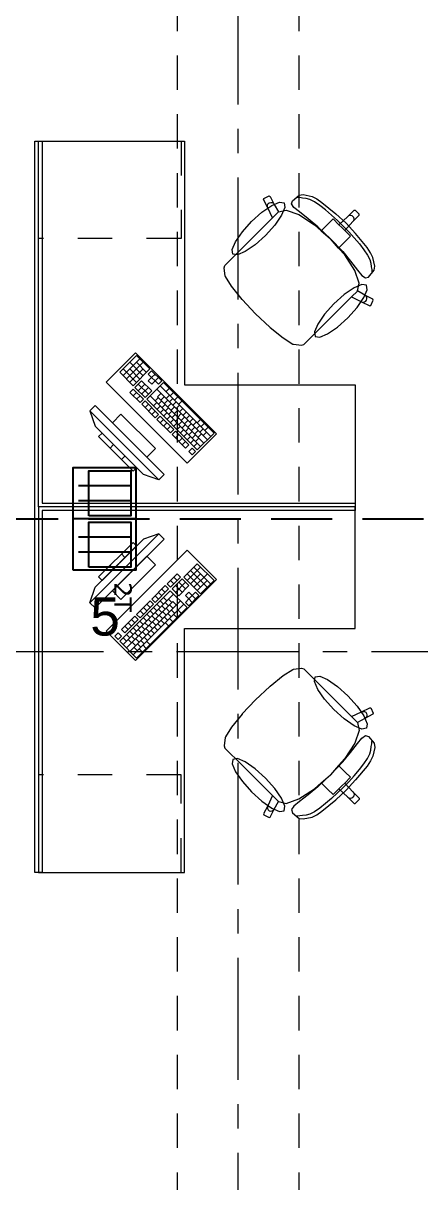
# Model space of a CAD drawing. Header units: inches. Extents: x -19 to 5698, y -728 to 92.
# Drawn here: x 114.937 to 116.57, y 32.227 to 36.984 of the extents above; entities that cross this region are included whole.
import ezdxf

# ---------------------------------------------------------------- set-up
doc = ezdxf.new("R2010")
doc.units = ezdxf.units.IN
doc.header["$MEASUREMENT"] = 0
for name, pattern in [('HIDDEN', [0.375, 0.25, -0.125]), ('Hidden Line', [0.195611, 0.141111, -0.0545]), ('Punto & Raya', [0.65, 0.5, -0.075, 0, -0.075]), ('Rayas', [0.282222, 0.141111, -0.141111])]:
    doc.linetypes.add(name, pattern=pattern)
doc.layers.get('0').update_dxf_attribs({"color": 61})
doc.layers.add('00 conduct tomacorr', color=120, linetype='HIDDEN', lineweight=30)
doc.layers.add('00 IE LUZ EMERGENCIA', color=253, linetype='Continuous', lineweight=0)
for name, color, linetype in [('02 _ ARQ _ ALB _ Ejes Generales', 251, 'Continuous'), ('08 _ STR _ EXT _ 09 Vigas', 251, 'Continuous'), ('Interior - Mobiliario', 7, 'Continuous'), ('Marcador - Secciones', 7, 'Continuous')]:
    doc.layers.add(name, color=color, linetype=linetype)
doc.styles.add('Annotative', font='arial.ttf')

# ---------------------------------------------------------------- blocks, each defined once
blk = doc.blocks.new('CAJA POP UP 6 MODULOS')
at = {"layer": '00 conduct tomacorr', "linetype": 'Continuous'}
for p, q in [((-0.095, -0.165), (-0.095, -0.0151)), ((-0.052, -0.165), (-0.052, -0.0151)), ((0.052, -0.165), (0.052, -0.0151)), ((0.095, -0.165), (0.095, -0.0151)), ((0, -0.165), (0, -0.18))]:
    blk.add_line(p, q, dxfattribs=at)
for points in [[(-0.147, 0), (0.147, 0), (0.147, -0.18), (-0.147, -0.18)], [(0, 0), (0.147, 0), (0.147, -0.18), (0, -0.18)]]:
    blk.add_lwpolyline(points, close=True, dxfattribs=at)
for points in [[(-0.138, -0.045), (-0.009, -0.045), (-0.009, -0.165), (-0.138, -0.165), (-0.138, -0.045)], [(0.009, -0.045), (0.138, -0.045), (0.138, -0.165), (0.009, -0.165), (0.009, -0.045)]]:
    blk.add_lwpolyline(points, dxfattribs=at)
at = {"color": 1, "insert": (-0.1807, -0.168), "char_height": 0.05, "attachment_point": 1, "rotation": 180}
blk.add_mtext_dynamic_manual_height_columns('{\\fVerdana|b0|i0|c0|p34;2T}', width=0.000481, gutter_width=0.1561, heights=[0], dxfattribs=at)

msp = doc.modelspace()

# ---------------------------------------------------------------- linework, layer by layer
at = {"layer": '00 conduct tomacorr'}
msp.add_line((107.3299, 34.95), (121.1157, 34.95), dxfattribs=at)
at = {"layer": '02 _ ARQ _ ALB _ Ejes Generales', "color": 251, "linetype": 'Punto & Raya', "lineweight": 13, "true_color": 0x636466}
msp.add_line((115.82, 3.05), (115.82, 44.9), dxfattribs=at)
at = {"layer": '08 _ STR _ EXT _ 09 Vigas', "color": 251, "linetype": 'Hidden Line', "lineweight": 13, "true_color": 0x636466}
for p, q in [((115.57, 30.2), (115.57, 39.4)), ((116.07, 30.2), (116.07, 39.4))]:
    msp.add_line(p, q, dxfattribs=at)
at = {"layer": 'Interior - Mobiliario', "color": 175, "linetype": 'Continuous', "lineweight": 13}
for p, q in [((114.9848, 36.5), (115.0148, 36.5)), ((114.9848, 35.015), (114.9848, 36.5)), ((115.0148, 36.5), (115.0148, 35.015)), ((115.924, 36.2598), (115.9253, 36.2638)), ((115.9409, 36.2267), (115.924, 36.2598)), ((115.9253, 36.2638), (115.9466, 36.2747)), ((115.9428, 36.2433), (115.9474, 36.2469)), ((115.9466, 36.2747), (115.9507, 36.2733)), ((115.9474, 36.2469), (115.953, 36.2484)), ((115.9507, 36.2733), (115.9677, 36.2402)), ((115.953, 36.2484), (115.9589, 36.2477)), ((115.9589, 36.2477), (115.964, 36.2448)), ((115.964, 36.2448), (115.9677, 36.2402)), ((116.0386, 36.2424), (116.042, 36.2553)), ((116.042, 36.2553), (116.0699, 36.2785)), ((116.0646, 36.2689), (116.0601, 36.2697)), ((116.0727, 36.2681), (116.0646, 36.2689)), ((116.0699, 36.2785), (116.0867, 36.2804)), ((116.0834, 36.266), (116.0727, 36.2681)), ((116.0988, 36.2649), (116.0834, 36.266)), ((116.0867, 36.2804), (116.1228, 36.2726)), ((116.1136, 36.261), (116.0988, 36.2649)), ((116.1324, 36.251), (116.1136, 36.261)), ((116.1228, 36.2726), (116.142, 36.2636)), ((116.1542, 36.2362), (116.1324, 36.251)), ((116.142, 36.2636), (116.1637, 36.2487)), ((116.1637, 36.2487), (116.2204, 36.2019)), ((115.9393, 36.2324), (115.94, 36.2382)), ((115.9409, 36.2267), (115.9393, 36.2324)), ((115.94, 36.2382), (115.9428, 36.2433)), ((115.9605, 36.1849), (115.9409, 36.2267)), ((115.9847, 36.2092), (115.9605, 36.1849)), ((115.9677, 36.2402), (115.985, 36.2092)), ((115.9847, 36.2092), (115.985, 36.2092)), ((115.985, 36.2092), (116.0169, 36.2167)), ((116.0169, 36.2167), (116.0689, 36.1983)), ((116.0486, 36.2281), (116.0386, 36.2424)), ((116.0709, 36.2095), (116.0486, 36.2281)), ((116.0689, 36.1983), (116.1327, 36.157)), ((116.1071, 36.1815), (116.0709, 36.2095)), ((116.178, 36.2176), (116.1542, 36.2362)), ((116.2028, 36.1964), (116.178, 36.2176)), ((116.2204, 36.2019), (116.2626, 36.1628)), ((116.2695, 36.1911), (116.2956, 36.2172)), ((116.2956, 36.2172), (116.2999, 36.2171)), ((116.2999, 36.2171), (116.3084, 36.2086)), ((116.317, 36.2001), (116.3084, 36.2086)), ((116.317, 36.1958), (116.317, 36.2001)), ((115.8127, 36.0371), (115.9605, 36.1849)), ((116.1464, 36.1488), (116.1071, 36.1815)), ((116.1327, 36.157), (116.1609, 36.1322)), ((116.1609, 36.1322), (116.1882, 36.1596)), ((116.1882, 36.1596), (116.2094, 36.1807)), ((116.2274, 36.1739), (116.2028, 36.1964)), ((116.2094, 36.1807), (116.233, 36.1571)), ((116.2509, 36.1511), (116.2274, 36.1739)), ((116.233, 36.1571), (116.2695, 36.1911)), ((116.233, 36.1571), (116.245, 36.1451)), ((116.2509, 36.1511), (116.2737, 36.1276)), ((116.2569, 36.1332), (116.2909, 36.1697)), ((116.3017, 36.1206), (116.2626, 36.1628)), ((116.2695, 36.1911), (116.2744, 36.1943)), ((116.2744, 36.1943), (116.2801, 36.1954)), ((116.2801, 36.1954), (116.2859, 36.1942)), ((116.2859, 36.1942), (116.2908, 36.191)), ((116.2941, 36.1861), (116.2908, 36.191)), ((116.2909, 36.1697), (116.317, 36.1958)), ((116.2909, 36.1697), (116.2941, 36.1746)), ((116.2952, 36.1803), (116.2941, 36.1861)), ((116.2941, 36.1746), (116.2952, 36.1803)), ((116.1992, 36.0993), (116.1464, 36.1488)), ((116.1609, 36.1322), (116.1987, 36.0989)), ((116.2569, 36.1332), (116.245, 36.1451)), ((116.2805, 36.1096), (116.2569, 36.1332)), ((116.2594, 36.0884), (116.2805, 36.1096)), ((116.2737, 36.1276), (116.2963, 36.103)), ((116.2963, 36.103), (116.3174, 36.0782)), ((116.3486, 36.0639), (116.3017, 36.1206)), ((116.232, 36.061), (116.1987, 36.0989)), ((116.1992, 36.0993), (116.2486, 36.0466)), ((116.232, 36.061), (116.2594, 36.0884)), ((116.2568, 36.0329), (116.232, 36.061)), ((116.3174, 36.0782), (116.336, 36.0544)), ((116.336, 36.0544), (116.3508, 36.0326)), ((116.3635, 36.0422), (116.3486, 36.0639)), ((115.7652, 35.9896), (115.7871, 36.0116)), ((115.7871, 36.0116), (115.8127, 36.0371)), ((116.2486, 36.0466), (116.2814, 36.0073)), ((116.2981, 35.9691), (116.2568, 36.0329)), ((116.2814, 36.0073), (116.3093, 35.9711)), ((116.3508, 36.0326), (116.3608, 36.0137)), ((116.3608, 36.0137), (116.3647, 35.999)), ((116.3724, 36.023), (116.3635, 36.0422)), ((116.3802, 35.9868), (116.3724, 36.023)), ((115.7623, 35.9803), (115.7652, 35.9896)), ((115.7663, 35.9464), (115.7623, 35.9803)), ((116.3165, 35.9171), (116.2981, 35.9691)), ((116.3093, 35.9711), (116.3279, 35.9488)), ((116.3551, 35.9422), (116.3783, 35.9701)), ((116.3647, 35.999), (116.3659, 35.9836)), ((116.3659, 35.9836), (116.3679, 35.9728)), ((116.3679, 35.9728), (116.3687, 35.9648)), ((116.3687, 35.9648), (116.3695, 35.9603)), ((116.3783, 35.9701), (116.3802, 35.9868)), ((115.7672, 35.9443), (115.7663, 35.9464)), ((115.7921, 35.9042), (115.7672, 35.9443)), ((116.309, 35.8851), (116.3165, 35.9171)), ((116.3279, 35.9488), (116.3422, 35.9388)), ((116.3422, 35.9388), (116.3551, 35.9422)), ((115.8357, 35.8506), (115.7921, 35.9042)), ((116.309, 35.8849), (116.2848, 35.8607)), ((116.309, 35.8849), (116.309, 35.8851)), ((116.34, 35.8678), (116.309, 35.8851)), ((116.3447, 35.8642), (116.34, 35.8678)), ((116.3731, 35.8509), (116.34, 35.8678)), ((116.3476, 35.8591), (116.3447, 35.8642)), ((115.8364, 35.8497), (115.8357, 35.8506)), ((115.8912, 35.7914), (115.8364, 35.8497)), ((116.1369, 35.7128), (116.2848, 35.8607)), ((116.2848, 35.8607), (116.3265, 35.8411)), ((116.3265, 35.8411), (116.3322, 35.8395)), ((116.3265, 35.8411), (116.3596, 35.8241)), ((116.3322, 35.8395), (116.338, 35.8402)), ((116.338, 35.8402), (116.3431, 35.843)), ((116.3431, 35.843), (116.3467, 35.8476)), ((116.3467, 35.8476), (116.3483, 35.8532)), ((116.3483, 35.8532), (116.3476, 35.8591)), ((116.3596, 35.8241), (116.3637, 35.8254)), ((116.3637, 35.8254), (116.3745, 35.8468)), ((116.3745, 35.8468), (116.3731, 35.8509)), ((115.8912, 35.7914), (115.9496, 35.7366)), ((115.9496, 35.7366), (115.9504, 35.7359)), ((115.9504, 35.7359), (116.0041, 35.6923)), ((116.0041, 35.6923), (116.0441, 35.6674)), ((116.0894, 35.6654), (116.1114, 35.6873)), ((116.1114, 35.6873), (116.1369, 35.7128)), ((116.0441, 35.6674), (116.0462, 35.6665)), ((116.0462, 35.6665), (116.0801, 35.6625)), ((116.0801, 35.6625), (116.0894, 35.6654)), ((115.4018, 35.6205), (115.3332, 35.5519)), ((115.4156, 35.6066), (115.3471, 35.538)), ((115.4295, 35.5928), (115.3609, 35.5242)), ((115.4298, 35.5376), (115.3744, 35.593)), ((115.4572, 35.5651), (115.4018, 35.6205)), ((115.4435, 35.5514), (115.4019, 35.5929)), ((115.3332, 35.5519), (115.3886, 35.4965)), ((115.4023, 35.5102), (115.3469, 35.5656)), ((115.416, 35.5239), (115.3745, 35.5655)), ((115.4296, 35.5652), (115.3748, 35.5104)), ((115.3886, 35.4965), (115.4572, 35.5651)), ((115.4641, 35.5581), (115.4504, 35.5444)), ((115.4504, 35.5444), (115.4642, 35.5306)), ((115.5056, 35.5166), (115.4641, 35.5581)), ((115.478, 35.5443), (115.4642, 35.5306)), ((115.423, 35.517), (115.3955, 35.4896)), ((115.3955, 35.4896), (115.4371, 35.448)), ((115.4508, 35.4618), (115.4092, 35.5033)), ((115.4368, 35.5032), (115.4094, 35.4757)), ((115.4645, 35.4755), (115.423, 35.517)), ((115.4507, 35.4893), (115.4232, 35.4619)), ((115.5126, 35.5097), (115.444, 35.4411)), ((115.4642, 35.5306), (115.4505, 35.5169)), ((115.4505, 35.5169), (115.4644, 35.503)), ((115.4781, 35.5167), (115.4642, 35.5306)), ((115.4644, 35.503), (115.4781, 35.5167)), ((115.4918, 35.5305), (115.4781, 35.5167)), ((115.4781, 35.5167), (115.4919, 35.5029)), ((115.4919, 35.5029), (115.5056, 35.5166)), ((115.7066, 35.2883), (115.4989, 35.496)), ((115.7203, 35.302), (115.5126, 35.5097)), ((115.5368, 35.4854), (115.5231, 35.4717)), ((115.3887, 35.4827), (115.375, 35.469)), ((115.375, 35.469), (115.4165, 35.4275)), ((115.4302, 35.4412), (115.3887, 35.4827)), ((115.4025, 35.4689), (115.3888, 35.4552)), ((115.4164, 35.455), (115.4027, 35.4413)), ((115.4165, 35.4275), (115.4302, 35.4412)), ((115.4371, 35.448), (115.4645, 35.4755)), ((115.444, 35.4411), (115.6517, 35.2334)), ((115.6654, 35.2471), (115.4577, 35.4548)), ((115.4922, 35.4478), (115.4785, 35.4341)), ((115.6929, 35.2745), (115.4851, 35.4823)), ((115.5025, 35.4649), (115.4887, 35.4512)), ((115.6791, 35.2608), (115.4887, 35.4512)), ((115.5163, 35.4511), (115.5026, 35.4374)), ((115.5301, 35.4373), (115.5164, 35.4235)), ((115.5369, 35.4579), (115.5232, 35.4442)), ((115.5508, 35.444), (115.5371, 35.4303)), ((115.5541, 35.4681), (115.5404, 35.4544)), ((115.5714, 35.4508), (115.5577, 35.4371)), ((115.2321, 35.4151), (115.2109, 35.3939)), ((115.2109, 35.3939), (115.4938, 35.1111)), ((115.2109, 35.3939), (115.2321, 35.3303)), ((115.515, 35.1323), (115.2321, 35.4151)), ((115.4371, 35.4343), (115.4234, 35.4205)), ((115.4234, 35.4205), (115.4788, 35.3652)), ((115.4925, 35.3789), (115.4371, 35.4343)), ((115.451, 35.4204), (115.4373, 35.4067)), ((115.4648, 35.4066), (115.4511, 35.3928)), ((115.4787, 35.3927), (115.465, 35.379)), ((115.4854, 35.4271), (115.4717, 35.4134)), ((115.4993, 35.4133), (115.4855, 35.3996)), ((115.506, 35.4339), (115.4923, 35.4202)), ((115.5131, 35.3994), (115.4994, 35.3857)), ((115.5199, 35.4201), (115.5062, 35.4064)), ((115.5337, 35.4062), (115.52, 35.3925)), ((115.544, 35.4234), (115.5303, 35.4097)), ((115.5476, 35.3924), (115.5339, 35.3787)), ((115.5578, 35.4096), (115.5441, 35.3958)), ((115.5646, 35.4302), (115.5509, 35.4165)), ((115.5717, 35.3957), (115.558, 35.382)), ((115.5785, 35.4163), (115.5648, 35.4026)), ((115.5887, 35.4335), (115.575, 35.4198)), ((115.5923, 35.4025), (115.5786, 35.3888)), ((115.6062, 35.3887), (115.5925, 35.3749)), ((115.3382, 35.3798), (115.3028, 35.3444)), ((115.3028, 35.3444), (115.4443, 35.203)), ((115.4796, 35.2384), (115.3382, 35.3798)), ((115.4788, 35.3652), (115.4925, 35.3789)), ((115.4995, 35.3719), (115.4857, 35.3582)), ((115.4857, 35.3582), (115.5411, 35.3028)), ((115.5548, 35.3166), (115.4995, 35.3719)), ((115.5133, 35.3581), (115.4996, 35.3444)), ((115.527, 35.3856), (115.5132, 35.3719)), ((115.5272, 35.3442), (115.5134, 35.3305)), ((115.5408, 35.3717), (115.5271, 35.358)), ((115.5546, 35.3579), (115.5409, 35.3442)), ((115.5614, 35.3785), (115.5477, 35.3648)), ((115.5685, 35.344), (115.5548, 35.3303)), ((115.5753, 35.3647), (115.5616, 35.351)), ((115.5855, 35.3819), (115.5718, 35.3681)), ((115.5891, 35.3508), (115.5754, 35.3371)), ((115.5994, 35.368), (115.5857, 35.3543)), ((115.6132, 35.3542), (115.5995, 35.3405)), ((115.62, 35.3748), (115.6063, 35.3611)), ((115.6339, 35.361), (115.6202, 35.3472)), ((115.6477, 35.3471), (115.634, 35.3334)), ((115.6649, 35.3574), (115.6512, 35.3436)), ((115.6805, 35.3418), (115.6668, 35.3281)), ((115.4301, 35.1323), (115.2321, 35.3303)), ((115.2604, 35.302), (115.2463, 35.2879)), ((115.4018, 35.1606), (115.2604, 35.302)), ((115.541, 35.3304), (115.5273, 35.3167)), ((115.5411, 35.3028), (115.5548, 35.3166)), ((115.5618, 35.3096), (115.5481, 35.2959)), ((115.5481, 35.2959), (115.6034, 35.2405)), ((115.6172, 35.2542), (115.5618, 35.3096)), ((115.5756, 35.2958), (115.5619, 35.2821)), ((115.5823, 35.3302), (115.5686, 35.3165)), ((115.5962, 35.3164), (115.5825, 35.3026)), ((115.603, 35.337), (115.5893, 35.3233)), ((115.61, 35.3025), (115.5963, 35.2888)), ((115.6168, 35.3231), (115.6031, 35.3094)), ((115.6271, 35.3403), (115.6134, 35.3266)), ((115.6307, 35.3093), (115.617, 35.2956)), ((115.6409, 35.3265), (115.6272, 35.3128)), ((115.6445, 35.2954), (115.6308, 35.2817)), ((115.6548, 35.3126), (115.6411, 35.2989)), ((115.6616, 35.3333), (115.6479, 35.3195)), ((115.6517, 35.2334), (115.7203, 35.302)), ((115.6686, 35.2988), (115.6549, 35.2851)), ((115.6754, 35.3194), (115.6617, 35.3057)), ((115.6893, 35.3056), (115.6755, 35.2919)), ((115.696, 35.3262), (115.6823, 35.3125)), ((115.2463, 35.2879), (115.3877, 35.1464)), ((115.3075, 35.2549), (115.2934, 35.2407)), ((115.5895, 35.2819), (115.5758, 35.2682)), ((115.6033, 35.2681), (115.5896, 35.2544)), ((115.6034, 35.2405), (115.6172, 35.2542)), ((115.6239, 35.2887), (115.6102, 35.2749)), ((115.6377, 35.2748), (115.624, 35.2611)), ((115.6516, 35.261), (115.6379, 35.2472)), ((115.6584, 35.2816), (115.6447, 35.2679)), ((115.3547, 35.2077), (115.3405, 35.1936)), ((115.4443, 35.203), (115.4796, 35.2384)), ((115.631, 35.2404), (115.6173, 35.2267)), ((115.6173, 35.2267), (115.6311, 35.2128)), ((115.6449, 35.2265), (115.631, 35.2404)), ((115.6311, 35.2128), (115.6449, 35.2265)), ((115.3877, 35.1464), (115.4018, 35.1606)), ((115.4938, 35.1111), (115.4301, 35.1323)), ((115.4938, 35.1111), (115.515, 35.1323)), ((114.9848, 34.985), (114.9848, 35.015)), ((115.0148, 35.015), (116.2998, 35.015)), ((116.2998, 35.015), (116.2998, 34.985)), ((114.9848, 33.5), (114.9848, 34.985)), ((115.0148, 34.985), (115.0148, 33.5)), ((116.2998, 34.985), (115.0148, 34.985)), ((115.4938, 34.8889), (115.2109, 34.6061)), ((115.2321, 34.5849), (115.515, 34.8677)), ((115.2321, 34.6697), (115.4301, 34.8677)), ((115.4938, 34.8889), (115.4301, 34.8677)), ((115.515, 34.8677), (115.4938, 34.8889)), ((115.3877, 34.8536), (115.2463, 34.7121)), ((115.2604, 34.698), (115.4018, 34.8394)), ((115.4018, 34.8394), (115.3877, 34.8536)), ((115.4443, 34.797), (115.3028, 34.6556)), ((115.3547, 34.7923), (115.3405, 34.8064)), ((115.4796, 34.7616), (115.4443, 34.797)), ((115.3075, 34.7451), (115.2934, 34.7593)), ((115.3382, 34.6202), (115.4796, 34.7616)), ((115.5688, 34.7249), (115.5273, 34.6833)), ((115.5825, 34.7111), (115.5688, 34.7249)), ((115.6517, 34.7666), (115.5963, 34.7112)), ((115.61, 34.6975), (115.6654, 34.7529)), ((115.665, 34.6702), (115.6102, 34.7251)), ((115.6238, 34.6838), (115.6653, 34.7253)), ((115.6926, 34.6703), (115.624, 34.7389)), ((115.6375, 34.6701), (115.6929, 34.7255)), ((115.7064, 34.6842), (115.6379, 34.7528)), ((115.7203, 34.698), (115.6517, 34.7666)), ((115.2463, 34.7121), (115.2604, 34.698)), ((115.5204, 34.6764), (115.465, 34.621)), ((115.5341, 34.6627), (115.5204, 34.6764)), ((115.5273, 34.6833), (115.541, 34.6696)), ((115.541, 34.6696), (115.5825, 34.7111)), ((115.5548, 34.6834), (115.5411, 34.6972)), ((115.5894, 34.7043), (115.5479, 34.6627)), ((115.5687, 34.6973), (115.555, 34.711)), ((115.5616, 34.649), (115.6031, 34.6906)), ((115.5891, 34.6492), (115.5617, 34.6766)), ((115.5753, 34.6353), (115.6168, 34.6769)), ((115.603, 34.663), (115.5756, 34.6904)), ((115.6168, 34.6769), (115.5894, 34.7043)), ((115.5963, 34.7112), (115.6649, 34.6426)), ((115.6512, 34.6564), (115.6927, 34.6979)), ((115.6649, 34.6426), (115.7203, 34.698)), ((115.2109, 34.6061), (115.2321, 34.6697)), ((115.3028, 34.6556), (115.3382, 34.6202)), ((115.5409, 34.6558), (115.3332, 34.4481)), ((115.3469, 34.4344), (115.5546, 34.6421)), ((115.4787, 34.6073), (115.5341, 34.6627)), ((115.4925, 34.6211), (115.4788, 34.6348)), ((115.5064, 34.635), (115.4927, 34.6487)), ((115.5202, 34.6488), (115.5065, 34.6625)), ((115.527, 34.6144), (115.5132, 34.6281)), ((115.6095, 34.5873), (115.5409, 34.6558)), ((115.5479, 34.6627), (115.5753, 34.6353)), ((115.6167, 34.6493), (115.6028, 34.6354)), ((115.6028, 34.6354), (115.6166, 34.6217)), ((115.6164, 34.5942), (115.658, 34.6357)), ((115.6166, 34.6217), (115.6304, 34.6356)), ((115.6304, 34.6356), (115.6167, 34.6493)), ((115.6443, 34.6494), (115.6304, 34.6356)), ((115.6441, 34.6219), (115.6304, 34.6356)), ((115.658, 34.6357), (115.6443, 34.6494)), ((115.2109, 34.6061), (115.2321, 34.5849)), ((115.3606, 34.4207), (115.5511, 34.6111)), ((115.3744, 34.407), (115.5821, 34.6147)), ((115.3881, 34.3933), (115.5958, 34.601)), ((115.4018, 34.3795), (115.6095, 34.5873)), ((115.4581, 34.6141), (115.4027, 34.5587)), ((115.4164, 34.545), (115.4718, 34.6004)), ((115.4441, 34.5727), (115.4304, 34.5864)), ((115.4579, 34.5865), (115.4442, 34.6002)), ((115.4718, 34.6004), (115.4581, 34.6141)), ((115.465, 34.621), (115.4787, 34.6073)), ((115.4854, 34.5729), (115.4717, 34.5866)), ((115.4993, 34.5867), (115.4855, 34.6004)), ((115.506, 34.5661), (115.4923, 34.5798)), ((115.5131, 34.6006), (115.4994, 34.6143)), ((115.5199, 34.5799), (115.5062, 34.5936)), ((115.5337, 34.5938), (115.52, 34.6075)), ((115.5371, 34.5697), (115.5234, 34.5834)), ((115.5476, 34.6076), (115.5339, 34.6213)), ((115.5509, 34.5835), (115.5372, 34.5972)), ((115.5648, 34.5974), (115.5511, 34.6111)), ((115.6166, 34.6217), (115.6027, 34.6079)), ((115.6027, 34.6079), (115.6164, 34.5942)), ((115.6303, 34.608), (115.6166, 34.6217)), ((115.3957, 34.5518), (115.3403, 34.4964)), ((115.3541, 34.4827), (115.4095, 34.538)), ((115.3956, 34.5242), (115.3819, 34.5379)), ((115.4095, 34.538), (115.3957, 34.5518)), ((115.4027, 34.5587), (115.4164, 34.545)), ((115.4302, 34.5588), (115.4165, 34.5725)), ((115.4439, 34.5313), (115.4302, 34.545)), ((115.4577, 34.5452), (115.444, 34.5589)), ((115.4645, 34.5245), (115.4508, 34.5382)), ((115.4716, 34.559), (115.4578, 34.5727)), ((115.4784, 34.5384), (115.4646, 34.5521)), ((115.4922, 34.5522), (115.4785, 34.5659)), ((115.4955, 34.5281), (115.4818, 34.5418)), ((115.5094, 34.542), (115.4957, 34.5557)), ((115.5162, 34.5213), (115.5025, 34.5351)), ((115.5232, 34.5558), (115.5095, 34.5695)), ((115.53, 34.5352), (115.5163, 34.5489)), ((115.5439, 34.549), (115.5301, 34.5627)), ((115.5507, 34.5284), (115.5369, 34.5421)), ((115.5577, 34.5629), (115.544, 34.5766)), ((115.568, 34.5457), (115.5542, 34.5594)), ((115.5853, 34.563), (115.5716, 34.5767)), ((115.3403, 34.4964), (115.3541, 34.4827)), ((115.3679, 34.4965), (115.3542, 34.5102)), ((115.3818, 34.5104), (115.368, 34.5241)), ((115.3885, 34.4759), (115.3748, 34.4896)), ((115.4023, 34.4898), (115.3886, 34.5035)), ((115.4162, 34.5036), (115.4025, 34.5173)), ((115.423, 34.483), (115.4092, 34.4967)), ((115.43, 34.5175), (115.4163, 34.5312)), ((115.4368, 34.4968), (115.4231, 34.5106)), ((115.4401, 34.4727), (115.4264, 34.4865)), ((115.4507, 34.5107), (115.4369, 34.5244)), ((115.454, 34.4866), (115.4403, 34.5003)), ((115.4678, 34.5004), (115.4541, 34.5141)), ((115.4746, 34.4798), (115.4609, 34.4935)), ((115.4817, 34.5143), (115.468, 34.528)), ((115.4885, 34.4936), (115.4748, 34.5074)), ((115.5023, 34.5075), (115.4886, 34.5212)), ((115.5333, 34.5111), (115.5196, 34.5248)), ((115.3265, 34.4825), (115.3127, 34.4687)), ((115.3127, 34.4687), (115.3264, 34.455)), ((115.3264, 34.455), (115.3402, 34.4688)), ((115.3402, 34.4688), (115.3265, 34.4825)), ((115.3332, 34.4481), (115.4018, 34.3795)), ((115.3608, 34.4482), (115.3471, 34.462)), ((115.3746, 34.4621), (115.3609, 34.4758)), ((115.3814, 34.4414), (115.3677, 34.4552)), ((115.3953, 34.4553), (115.3816, 34.469)), ((115.3986, 34.4312), (115.3849, 34.4449)), ((115.4091, 34.4691), (115.3954, 34.4829)), ((115.4124, 34.445), (115.3987, 34.4588)), ((115.4192, 34.4244), (115.4055, 34.4381)), ((115.4263, 34.4589), (115.4126, 34.4726)), ((115.4331, 34.4383), (115.4194, 34.452)), ((115.4469, 34.4521), (115.4332, 34.4658)), ((115.4572, 34.4349), (115.4435, 34.4486)), ((115.4608, 34.466), (115.4471, 34.4797)), ((115.4054, 34.4106), (115.3917, 34.4243)), ((115.426, 34.4038), (115.4123, 34.4175)), ((115.4416, 34.4193), (115.4279, 34.4331)), ((115.9504, 34.2641), (116.0041, 34.3077)), ((116.0041, 34.3077), (116.0441, 34.3326)), ((116.0441, 34.3326), (116.0462, 34.3335)), ((116.0462, 34.3335), (116.0801, 34.3375)), ((116.0801, 34.3375), (116.0894, 34.3346)), ((116.0894, 34.3346), (116.1114, 34.3127)), ((116.1114, 34.3127), (116.1369, 34.2872)), ((115.8912, 34.2086), (115.9496, 34.2634)), ((115.9496, 34.2634), (115.9504, 34.2641)), ((116.1369, 34.2872), (116.2848, 34.1393)), ((115.8912, 34.2086), (115.8364, 34.1503)), ((116.2848, 34.1393), (116.3265, 34.1589)), ((116.3265, 34.1589), (116.3596, 34.1759)), ((116.3265, 34.1589), (116.3322, 34.1605)), ((116.3322, 34.1605), (116.338, 34.1598)), ((116.338, 34.1598), (116.3431, 34.157)), ((116.3431, 34.157), (116.3467, 34.1524)), ((116.3467, 34.1524), (116.3483, 34.1468)), ((116.3596, 34.1759), (116.3637, 34.1746)), ((116.3637, 34.1746), (116.3745, 34.1532)), ((116.3745, 34.1532), (116.3731, 34.1491)), ((115.8357, 34.1494), (115.7921, 34.0958)), ((115.8364, 34.1503), (115.8357, 34.1494)), ((116.309, 34.1151), (116.2848, 34.1393)), ((116.34, 34.1322), (116.309, 34.1149)), ((116.309, 34.1151), (116.309, 34.1149)), ((116.309, 34.1149), (116.3165, 34.0829)), ((116.3731, 34.1491), (116.34, 34.1322)), ((116.3447, 34.1358), (116.34, 34.1322)), ((116.3476, 34.1409), (116.3447, 34.1358)), ((116.3483, 34.1468), (116.3476, 34.1409)), ((115.7921, 34.0958), (115.7672, 34.0557)), ((116.3165, 34.0829), (116.2981, 34.0309)), ((116.3279, 34.0512), (116.3422, 34.0612)), ((116.3422, 34.0612), (116.3551, 34.0578)), ((116.3551, 34.0578), (116.3783, 34.0299)), ((115.7663, 34.0536), (115.7623, 34.0197)), ((115.7623, 34.0197), (115.7652, 34.0104)), ((115.7652, 34.0104), (115.7871, 33.9884)), ((115.7672, 34.0557), (115.7663, 34.0536)), ((116.2981, 34.0309), (116.2568, 33.9671)), ((116.2814, 33.9927), (116.3093, 34.0289)), ((116.3093, 34.0289), (116.3279, 34.0512)), ((116.3647, 34.001), (116.3659, 34.0164)), ((116.3659, 34.0164), (116.3679, 34.0272)), ((116.3679, 34.0272), (116.3687, 34.0352)), ((116.3687, 34.0352), (116.3695, 34.0397)), ((116.3802, 34.0132), (116.3724, 33.977)), ((116.3783, 34.0299), (116.3802, 34.0132)), ((115.7871, 33.9884), (115.8127, 33.9629)), ((115.8127, 33.9629), (115.9605, 33.8151)), ((116.2568, 33.9671), (116.232, 33.939)), ((116.2486, 33.9534), (116.2814, 33.9927)), ((116.336, 33.9456), (116.3508, 33.9674)), ((116.3508, 33.9674), (116.3608, 33.9863)), ((116.3608, 33.9863), (116.3647, 34.001)), ((116.3724, 33.977), (116.3635, 33.9578)), ((116.232, 33.939), (116.1987, 33.9011)), ((116.1992, 33.9007), (116.2486, 33.9534)), ((116.232, 33.939), (116.2594, 33.9116)), ((116.2963, 33.897), (116.3174, 33.9218)), ((116.3486, 33.9361), (116.3017, 33.8794)), ((116.3174, 33.9218), (116.336, 33.9456)), ((116.3635, 33.9578), (116.3486, 33.9361)), ((116.1327, 33.843), (116.1609, 33.8678)), ((116.1992, 33.9007), (116.1464, 33.8512)), ((116.1609, 33.8678), (116.1987, 33.9011)), ((116.1609, 33.8678), (116.1882, 33.8404)), ((116.2569, 33.8668), (116.245, 33.8549)), ((116.2509, 33.8489), (116.2737, 33.8724)), ((116.2805, 33.8904), (116.2569, 33.8668)), ((116.2569, 33.8668), (116.2909, 33.8303)), ((116.2594, 33.9116), (116.2805, 33.8904)), ((116.3017, 33.8794), (116.2626, 33.8372)), ((116.2737, 33.8724), (116.2963, 33.897)), ((116.0689, 33.8017), (116.1327, 33.843)), ((116.1071, 33.8185), (116.0709, 33.7905)), ((116.1464, 33.8512), (116.1071, 33.8185)), ((116.1882, 33.8404), (116.2094, 33.8193)), ((116.2274, 33.8261), (116.2028, 33.8036)), ((116.2094, 33.8193), (116.233, 33.8429)), ((116.2204, 33.7981), (116.2626, 33.8372)), ((116.2509, 33.8489), (116.2274, 33.8261)), ((116.233, 33.8429), (116.245, 33.8549)), ((116.233, 33.8429), (116.2695, 33.8089)), ((116.2909, 33.8303), (116.2941, 33.8254)), ((116.2909, 33.8303), (116.317, 33.8042)), ((116.2941, 33.8254), (116.2952, 33.8197)), ((116.2952, 33.8197), (116.2941, 33.8139)), ((115.9409, 33.7733), (115.924, 33.7402)), ((115.9409, 33.7733), (115.9393, 33.7676)), ((115.9605, 33.8151), (115.9409, 33.7733)), ((115.9847, 33.7908), (115.9605, 33.8151)), ((115.9677, 33.7598), (115.985, 33.7908)), ((115.9847, 33.7908), (115.985, 33.7908)), ((115.985, 33.7908), (116.0169, 33.7833)), ((116.0169, 33.7833), (116.0689, 33.8017)), ((116.0486, 33.7719), (116.0386, 33.7576)), ((116.0709, 33.7905), (116.0486, 33.7719)), ((116.178, 33.7824), (116.1542, 33.7638)), ((116.1637, 33.7513), (116.2204, 33.7981)), ((116.2028, 33.8036), (116.178, 33.7824)), ((116.2695, 33.8089), (116.2744, 33.8057)), ((116.2695, 33.8089), (116.2956, 33.7828)), ((116.2744, 33.8057), (116.2801, 33.8046)), ((116.2801, 33.8046), (116.2859, 33.8058)), ((116.2859, 33.8058), (116.2908, 33.809)), ((116.2941, 33.8139), (116.2908, 33.809)), ((116.2956, 33.7828), (116.2999, 33.7829)), ((116.2999, 33.7829), (116.3084, 33.7914)), ((116.317, 33.7999), (116.3084, 33.7914)), ((116.317, 33.8042), (116.317, 33.7999)), ((115.924, 33.7402), (115.9253, 33.7362)), ((115.9253, 33.7362), (115.9466, 33.7253)), ((115.9393, 33.7676), (115.94, 33.7618)), ((115.94, 33.7618), (115.9428, 33.7567)), ((115.9428, 33.7567), (115.9474, 33.7531)), ((115.9466, 33.7253), (115.9507, 33.7267)), ((115.9474, 33.7531), (115.953, 33.7516)), ((115.9507, 33.7267), (115.9677, 33.7598)), ((115.953, 33.7516), (115.9589, 33.7523)), ((115.9589, 33.7523), (115.964, 33.7552)), ((115.964, 33.7552), (115.9677, 33.7598)), ((116.0386, 33.7576), (116.042, 33.7447)), ((116.042, 33.7447), (116.0699, 33.7215)), ((116.0646, 33.7311), (116.0601, 33.7303)), ((116.0727, 33.7319), (116.0646, 33.7311)), ((116.0834, 33.734), (116.0727, 33.7319)), ((116.0988, 33.7351), (116.0834, 33.734)), ((116.0867, 33.7196), (116.1228, 33.7274)), ((116.1136, 33.739), (116.0988, 33.7351)), ((116.1324, 33.749), (116.1136, 33.739)), ((116.1228, 33.7274), (116.142, 33.7364)), ((116.1542, 33.7638), (116.1324, 33.749)), ((116.142, 33.7364), (116.1637, 33.7513)), ((116.0699, 33.7215), (116.0867, 33.7196)), ((115.0148, 33.5), (114.9848, 33.5))]:
    msp.add_line(p, q, dxfattribs=at)
at = {"layer": 'Interior - Mobiliario', "color": 175, "linetype": 'Rayas', "lineweight": 13}
for p, q in [((115.5848, 36.5), (115.5848, 36.1)), ((115.5848, 36.1), (114.9998, 36.1)), ((115.5848, 33.9), (114.9998, 33.9)), ((115.5848, 33.5), (115.5848, 33.9))]:
    msp.add_line(p, q, dxfattribs=at)
at = {"layer": 'Interior - Mobiliario', "color": 175, "linetype": 'Continuous', "lineweight": 13, "flags": 128}
for points in [[(114.9998, 35), (114.9998, 36.5), (115.5998, 36.5), (115.5998, 35.5), (116.2998, 35.5), (116.2998, 35)], [(115.8747, 36.1698), (115.9172, 36.208), (115.9576, 36.236), (115.9897, 36.2496), (116.0086, 36.2467), (116.0114, 36.2278), (115.9978, 36.1958), (115.9698, 36.1554), (115.9317, 36.1129), (115.8892, 36.0748), (115.8488, 36.0468), (115.8167, 36.0331), (115.7978, 36.036), (115.795, 36.0549), (115.8086, 36.087), (115.8366, 36.1274)], [(116.2697, 35.7749), (116.3078, 35.8174), (116.3358, 35.8578), (116.3494, 35.8898), (116.3466, 35.9087), (116.3277, 35.9116), (116.2956, 35.898), (116.2552, 35.87), (116.2127, 35.8318), (116.1746, 35.7894), (116.1466, 35.749), (116.133, 35.7169), (116.1358, 35.698), (116.1548, 35.6951), (116.1868, 35.7087), (116.2272, 35.7368)], [(115.6104, 35.1783), (115.7306, 35.2985), (115.3983, 35.6308), (115.2781, 35.5106)], [(114.9998, 35), (114.9998, 33.5), (115.5998, 33.5), (115.5998, 34.5), (116.2998, 34.5), (116.2998, 35)], [(115.2781, 34.4894), (115.3983, 34.3692), (115.7306, 34.7015), (115.6104, 34.8217)], [(116.2697, 34.2251), (116.3078, 34.1826), (116.3358, 34.1422), (116.3494, 34.1102), (116.3466, 34.0913), (116.3277, 34.0884), (116.2956, 34.102), (116.2552, 34.13), (116.2127, 34.1682), (116.1746, 34.2106), (116.1466, 34.251), (116.133, 34.2831), (116.1358, 34.302), (116.1548, 34.3049), (116.1868, 34.2913), (116.2272, 34.2632)], [(115.8747, 33.8302), (115.9172, 33.792), (115.9576, 33.764), (115.9897, 33.7504), (116.0086, 33.7533), (116.0114, 33.7722), (115.9978, 33.8042), (115.9698, 33.8446), (115.9317, 33.8871), (115.8892, 33.9252), (115.8488, 33.9532), (115.8167, 33.9669), (115.7978, 33.964), (115.795, 33.9451), (115.8086, 33.913), (115.8366, 33.8726)]]:
    msp.add_lwpolyline(points, close=True, dxfattribs=at)
at = {"layer": 'Marcador - Secciones', "color": 251, "linetype": 'Punto & Raya', "lineweight": 13, "true_color": 0x636466}
msp.add_line((97.1666, 34.4067), (148.4403, 34.4067), dxfattribs=at)

# ---------------------------------------------------------------- block references
at = {"layer": '00 conduct tomacorr', "xscale": 1.432830642179531, "yscale": 1.432830642179531, "zscale": 1.432830642179531, "rotation": 89.99999999999997}
msp.add_blockref('CAJA POP UP 6 MODULOS', (115.142, 34.95), dxfattribs=at)

# ---------------------------------------------------------------- texts
at = {"layer": '00 IE LUZ EMERGENCIA', "style": 'Annotative'}
msp.add_attdef('5', (115.2123, 34.4717), '', height=0.1562, dxfattribs=at)

doc.saveas('drawing.dxf')
